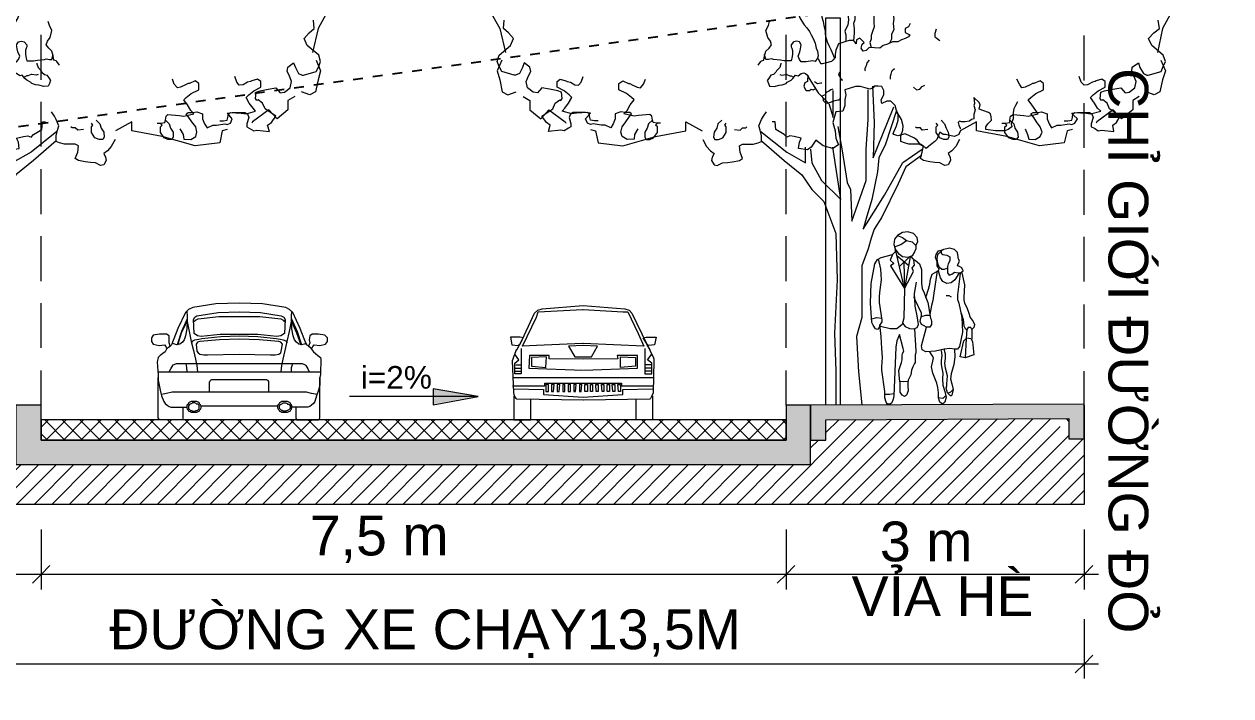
# Model space of a CAD drawing. Header units: millimetres. Extents: x 583747 to 596192, y 2304962 to 2309584.
# Drawn here: x 595591.57 to 595603.72, y 2307044.01 to 2307050.77 of the extents above; entities that cross this region are included whole.
import ezdxf
from ezdxf.xclip import XClip

# ---------------------------------------------------------------- set-up
doc = ezdxf.new("R2010")
doc.units = ezdxf.units.MM
doc.linetypes.add('DASHDOT', pattern=[1, 0.5, -0.25, 0, -0.25])
for name, color, linetype in [('A-PLOT LINE', 6, 'DASHDOT'), ('AFP-KERB-LINE', 2, 'Continuous'), ('PDF_Text', 7, 'Continuous')]:
    doc.layers.add(name, color=color, linetype=linetype)
doc.layers.add('CPG_LU_VILLAS', color=7, linetype='Continuous', lineweight=5, true_color=0xff9d61)
doc.layers.add('KT-DV', color=7, linetype='Continuous', lineweight=0)
doc.layers.add('xref.Luoi tang 1$0$KT-Kich thuoc', color=159, linetype='Continuous', lineweight=18)
doc.layers.add('PDF_Geometry', color=7, linetype='Continuous', true_color=0xeeefee)
doc.layers.add('PDF_Solid Fills', color=7, linetype='Continuous', true_color=0xffffff)
doc.styles.add('PDF Arial', font='arial.ttf')

# ---------------------------------------------------------------- blocks, each defined once
blk = doc.blocks.new('1111111111111')
at = {"layer": 'PDF_Geometry', "color": 7, "lineweight": 9}
for points in [[(587221.878, 2313302.338), (587221.897, 2313302.306), (587221.929, 2313302.287), (587221.929, 2313302.249), (587221.884, 2313302.224), (587221.897, 2313302.205), (587221.929, 2313302.186), (587221.967, 2313302.173), (587222.005, 2313302.154), (587222.056, 2313302.154), (587222.107, 2313302.129), (587222.151, 2313302.116), (587222.183, 2313302.09), (587222.291, 2313302.097), (587222.322, 2313302.065), (587222.354, 2313302.059), (587222.373, 2313302.09), (587222.361, 2313302.129), (587222.341, 2313302.148), (587222.386, 2313302.192), (587222.418, 2313302.173), (587222.424, 2313302.135), (587222.437, 2313302.154), (587222.456, 2313302.167), (587222.494, 2313302.167), (587222.538, 2313302.154), (587222.557, 2313302.148), (587222.602, 2313302.135), (587222.608, 2313302.116), (587222.627, 2313302.071), (587222.634, 2313302.027), (587222.634, 2313301.995), (587222.659, 2313301.97), (587222.672, 2313301.957), (587222.735, 2313301.938), (587222.761, 2313301.932), (587222.78, 2313301.932), (587222.799, 2313301.976), (587222.811, 2313301.989), (587222.837, 2313301.957), (587222.862, 2313301.963), (587222.926, 2313301.951), (587222.951, 2313301.951), (587222.976, 2313301.951), (587222.995, 2313301.976), (587223.008, 2313302.008), (587222.989, 2313302.052), (587222.983, 2313302.084), (587222.976, 2313302.122), (587222.995, 2313302.154), (587223.021, 2313302.16), (587223.053, 2313302.154), (587223.078, 2313302.122), (587223.078, 2313302.103), (587223.072, 2313302.09), (587223.065, 2313302.065), (587223.065, 2313302.059), (587223.065, 2313302.027), (587223.072, 2313301.989), (587223.078, 2313301.963), (587223.116, 2313301.963), (587223.148, 2313301.963), (587223.186, 2313301.97), (587223.256, 2313301.976), (587223.275, 2313301.983), (587223.307, 2313301.976), (587223.332, 2313301.976), (587223.345, 2313302.027)], [(587222.475, 2313303.163), (587222.462, 2313303.049), (587222.462, 2313302.992), (587222.468, 2313302.929), (587222.468, 2313302.871), (587222.494, 2313302.821), (587222.494, 2313302.77), (587222.494, 2313302.7), (587222.5, 2313302.63), (587222.507, 2313302.56), (587222.513, 2313302.49), (587222.507, 2313302.433), (587222.5, 2313302.376), (587222.507, 2313302.325), (587222.538, 2313302.262), (587222.526, 2313302.224), (587222.526, 2313302.186), (587222.526, 2313302.16)], [(587222.157, 2313303.011), (587222.183, 2313302.973), (587222.208, 2313302.935), (587222.234, 2313302.909), (587222.253, 2313302.878), (587222.278, 2313302.846), (587222.303, 2313302.821), (587222.348, 2313302.783), (587222.348, 2313302.757), (587222.354, 2313302.725), (587222.392, 2313302.681), (587222.424, 2313302.649), (587222.43, 2313302.611), (587222.437, 2313302.554), (587222.43, 2313302.484), (587222.437, 2313302.421), (587222.437, 2313302.376), (587222.449, 2313302.338), (587222.443, 2313302.287), (587222.443, 2313302.243), (587222.449, 2313302.16)], [(587223.408, 2313301.919), (587223.383, 2313301.957), (587223.376, 2313301.963), (587223.351, 2313301.97), (587223.345, 2313302.014), (587223.332, 2313302.059), (587223.3, 2313302.09), (587223.275, 2313302.122), (587223.287, 2313302.16), (587223.313, 2313302.198), (587223.332, 2313302.268), (587223.307, 2313302.319), (587223.294, 2313302.357)], [(587222.132, 2313302.871), (587222.164, 2313302.814), (587222.176, 2313302.783), (587222.183, 2313302.751), (587222.183, 2313302.713), (587222.195, 2313302.675), (587222.195, 2313302.636), (587222.195, 2313302.605), (587222.195, 2313302.567), (587222.195, 2313302.535), (587222.202, 2313302.497), (587222.221, 2313302.459), (587222.246, 2313302.433), (587222.246, 2313302.395), (587222.246, 2313302.344), (587222.24, 2313302.306), (587222.259, 2313302.256), (587222.272, 2313302.217), (587222.272, 2313302.179), (587222.284, 2313302.148), (587222.272, 2313302.097)], [(587220.722, 2313301.278), (587220.697, 2313301.221), (587220.684, 2313301.176), (587220.621, 2313301.17), (587220.57, 2313301.202), (587220.551, 2313301.246), (587220.57, 2313301.297), (587220.608, 2313301.348), (587220.634, 2313301.392), (587220.665, 2313301.43), (587220.64, 2313301.443), (587220.595, 2313301.443), (587220.557, 2313301.449), (587220.5, 2313301.43), (587220.5, 2313301.379), (587220.481, 2313301.329), (587220.456, 2313301.29), (587220.399, 2313301.316), (587220.361, 2313301.316), (587220.278, 2313301.329), (587220.253, 2313301.322), (587220.221, 2313301.335), (587220.195, 2313301.379), (587220.234, 2313301.417), (587220.253, 2313301.436), (587220.195, 2313301.443), (587220.075, 2313301.443), (587220.049, 2313301.43), (587220.037, 2313301.392), (587220.056, 2313301.329), (587220.056, 2313301.297), (587220.024, 2313301.284), (587219.986, 2313301.259), (587219.954, 2313301.265), (587219.827, 2313301.252), (587219.84, 2313301.316), (587219.802, 2313301.341), (587219.764, 2313301.405), (587219.872, 2313301.481), (587219.897, 2313301.538), (587219.941, 2313301.57), (587219.954, 2313301.563), (587219.967, 2313301.583), (587219.961, 2313301.646), (587219.922, 2313301.659), (587219.84, 2313301.678), (587219.757, 2313301.69), (587219.713, 2313301.64), (587219.675, 2313301.646), (587219.618, 2313301.69), (587219.605, 2313301.754), (587219.63, 2313301.817), (587219.649, 2313301.856), (587219.643, 2313301.9), (587219.58, 2313301.944), (587219.567, 2313301.894), (587219.529, 2313301.836), (587219.497, 2313301.817), (587219.484, 2313301.817), (587219.351, 2313301.856), (587219.332, 2313301.906), (587219.307, 2313301.957), (587219.332, 2313302.021), (587219.446, 2313302.116), (587219.478, 2313302.186), (587219.427, 2313302.243), (587219.37, 2313302.287), (587219.383, 2313302.37)], [(587222.011, 2313302.77), (587222.03, 2313302.713), (587222.03, 2313302.675), (587222.043, 2313302.63), (587222.056, 2313302.567), (587222.043, 2313302.503), (587222.049, 2313302.459), (587222.049, 2313302.421), (587222.043, 2313302.389), (587222.049, 2313302.338), (587222.043, 2313302.275), (587222.068, 2313302.23), (587222.068, 2313302.179), (587222.087, 2313302.141)], [(587222.824, 2313302.783), (587222.837, 2313302.719), (587222.83, 2313302.675), (587222.811, 2313302.63), (587222.799, 2313302.579), (587222.786, 2313302.522), (587222.773, 2313302.478), (587222.773, 2313302.446), (587222.767, 2313302.402), (587222.754, 2313302.357), (587222.748, 2313302.319), (587222.735, 2313302.268), (587222.735, 2313302.23), (587222.729, 2313302.198), (587222.716, 2313302.154), (587222.697, 2313302.116), (587222.678, 2313302.078), (587222.64, 2313301.989)], [(587224.621, 2313301.278), (587224.653, 2313301.221), (587224.659, 2313301.176), (587224.729, 2313301.17), (587224.78, 2313301.202), (587224.792, 2313301.246), (587224.78, 2313301.297), (587224.741, 2313301.348), (587224.71, 2313301.392), (587224.684, 2313301.43), (587224.703, 2313301.443), (587224.748, 2313301.443), (587224.792, 2313301.449), (587224.849, 2313301.43), (587224.849, 2313301.379), (587224.868, 2313301.329), (587224.894, 2313301.29), (587224.951, 2313301.316), (587224.989, 2313301.316), (587225.072, 2313301.329), (587225.097, 2313301.322), (587225.129, 2313301.335), (587225.148, 2313301.379), (587225.116, 2313301.417), (587225.097, 2313301.436), (587225.148, 2313301.443), (587225.275, 2313301.443), (587225.3, 2313301.43), (587225.313, 2313301.392), (587225.294, 2313301.329), (587225.294, 2313301.297), (587225.319, 2313301.284), (587225.364, 2313301.259), (587225.395, 2313301.265), (587225.522, 2313301.252), (587225.503, 2313301.316), (587225.541, 2313301.341), (587225.586, 2313301.405), (587225.478, 2313301.481), (587225.453, 2313301.538), (587225.408, 2313301.57), (587225.395, 2313301.563), (587225.383, 2313301.583), (587225.389, 2313301.646), (587225.427, 2313301.659), (587225.51, 2313301.678), (587225.586, 2313301.69), (587225.63, 2313301.64), (587225.675, 2313301.646), (587225.732, 2313301.69), (587225.745, 2313301.754), (587225.719, 2313301.817), (587225.7, 2313301.856), (587225.707, 2313301.9), (587225.764, 2313301.944), (587225.783, 2313301.894), (587225.814, 2313301.836), (587225.853, 2313301.817), (587225.865, 2313301.817), (587225.992, 2313301.856), (587226.018, 2313301.906), (587226.037, 2313301.957), (587226.018, 2313302.021), (587225.903, 2313302.116), (587225.872, 2313302.186), (587225.922, 2313302.243), (587225.973, 2313302.287), (587225.967, 2313302.37)], [(587223.078, 2313302.624), (587223.053, 2313302.567), (587223.04, 2313302.522), (587223.027, 2313302.478), (587223.002, 2313302.433), (587222.989, 2313302.395), (587222.97, 2313302.363), (587222.945, 2313302.325), (587222.919, 2313302.294), (587222.894, 2313302.256), (587222.875, 2313302.224), (587222.856, 2313302.186), (587222.837, 2313302.141), (587222.824, 2313302.09), (587222.811, 2313302.059), (587222.805, 2313302.014), (587222.811, 2313301.989)], [(587219.243, 2313302.459), (587219.338, 2313302.287), (587219.389, 2313302.046)], [(587226.107, 2313302.459), (587226.011, 2313302.287), (587225.954, 2313302.046)], [(587221.618, 2313302.281), (587221.63, 2313302.236), (587221.63, 2313302.205), (587221.611, 2313302.192), (587221.592, 2313302.173), (587221.58, 2313302.167)], [(587219.357, 2313301.97), (587219.307, 2313301.862), (587219.338, 2313301.773), (587219.364, 2313301.652), (587219.421, 2313301.621), (587219.503, 2313301.652)], [(587222.291, 2313301.97), (587222.316, 2313301.944), (587222.322, 2313301.913), (587222.329, 2313301.9), (587222.335, 2313301.881), (587222.335, 2313301.868), (587222.329, 2313301.862)], [(587225.992, 2313301.97), (587226.037, 2313301.862), (587226.011, 2313301.773), (587225.986, 2313301.652), (587225.929, 2313301.621), (587225.846, 2313301.652)], [(587222.037, 2313301.881), (587222.062, 2313301.862), (587222.068, 2313301.856), (587222.075, 2313301.83), (587222.081, 2313301.805), (587222.081, 2313301.779)], [(587222.589, 2313301.849), (587222.602, 2313301.817), (587222.583, 2313301.798), (587222.57, 2313301.773), (587222.557, 2313301.773)], [(587223.18, 2313301.938), (587223.18, 2313301.932), (587223.192, 2313301.894), (587223.224, 2313301.862), (587223.23, 2313301.849), (587223.256, 2313301.824), (587223.281, 2313301.817), (587223.3, 2313301.792), (587223.313, 2313301.773), (587223.319, 2313301.767), (587223.307, 2313301.735), (587223.294, 2313301.709), (587223.249, 2313301.703), (587223.199, 2313301.716), (587223.167, 2313301.722), (587223.129, 2313301.735), (587223.116, 2313301.748), (587223.078, 2313301.767), (587223.059, 2313301.786), (587223.034, 2313301.817), (587223.008, 2313301.811), (587222.976, 2313301.836), (587222.951, 2313301.843), (587222.932, 2313301.836), (587222.913, 2313301.817), (587222.907, 2313301.811), (587222.913, 2313301.786), (587222.913, 2313301.779), (587222.913, 2313301.754), (587222.938, 2313301.741), (587222.951, 2313301.709), (587222.932, 2313301.671), (587222.926, 2313301.665), (587222.919, 2313301.665), (587222.894, 2313301.665), (587222.875, 2313301.678), (587222.856, 2313301.671), (587222.843, 2313301.678), (587222.83, 2313301.684)], [(587220.329, 2313301.36), (587220.291, 2313301.36), (587220.253, 2313301.367), (587220.246, 2313301.392), (587220.24, 2313301.43), (587220.221, 2313301.443), (587220.107, 2313301.436), (587220.062, 2313301.43), (587219.961, 2313301.456), (587219.992, 2313301.487), (587220.024, 2313301.538), (587220.062, 2313301.595), (587220.037, 2313301.621), (587219.986, 2313301.659), (587219.916, 2313301.697), (587219.916, 2313301.754), (587219.948, 2313301.779), (587220.005, 2313301.76), (587220.018, 2313301.754), (587220.043, 2313301.748), (587220.094, 2313301.722), (587220.126, 2313301.716), (587220.157, 2313301.748), (587220.176, 2313301.805)], [(587220.875, 2313301.367), (587220.868, 2313301.405), (587220.843, 2313301.424), (587220.735, 2313301.411), (587220.691, 2313301.405), (587220.589, 2313301.43), (587220.614, 2313301.462), (587220.653, 2313301.519), (587220.691, 2313301.57), (587220.665, 2313301.595), (587220.614, 2313301.633), (587220.538, 2313301.671), (587220.538, 2313301.735), (587220.57, 2313301.76), (587220.634, 2313301.735), (587220.646, 2313301.735), (587220.672, 2313301.722), (587220.722, 2313301.697), (587220.754, 2313301.69), (587220.78, 2313301.729), (587220.805, 2313301.779)], [(587221.846, 2313301.697), (587221.814, 2313301.671), (587221.783, 2313301.678), (587221.757, 2313301.703), (587221.732, 2313301.716)], [(587222.913, 2313301.811), (587222.805, 2313301.64), (587222.697, 2313301.532), (587222.653, 2313301.392), (587222.653, 2313301.602), (587222.653, 2313301.665)], [(587222.843, 2313301.754), (587222.811, 2313301.735), (587222.78, 2313301.741), (587222.767, 2313301.741)], [(587222.976, 2313301.836), (587222.976, 2313301.836)], [(587223.192, 2313301.824), (587223.173, 2313301.817), (587223.129, 2313301.824), (587223.122, 2313301.824), (587223.091, 2313301.811), (587223.078, 2313301.811), (587223.053, 2313301.798)], [(587224.392, 2313301.335), (587224.43, 2313301.335), (587224.468, 2313301.341), (587224.475, 2313301.367), (587224.481, 2313301.405), (587224.5, 2313301.424), (587224.614, 2313301.411), (587224.659, 2313301.405), (587224.761, 2313301.43), (587224.729, 2313301.462), (587224.697, 2313301.519), (587224.659, 2313301.57), (587224.684, 2313301.595), (587224.735, 2313301.633), (587224.811, 2313301.671), (587224.811, 2313301.735), (587224.773, 2313301.76), (587224.716, 2313301.735), (587224.703, 2313301.735), (587224.678, 2313301.722), (587224.627, 2313301.697), (587224.595, 2313301.69), (587224.564, 2313301.729), (587224.545, 2313301.779)], [(587225.021, 2313301.36), (587225.059, 2313301.36), (587225.097, 2313301.367), (587225.103, 2313301.392), (587225.11, 2313301.43), (587225.129, 2313301.443), (587225.237, 2313301.436), (587225.287, 2313301.43), (587225.383, 2313301.456), (587225.357, 2313301.487), (587225.319, 2313301.538), (587225.287, 2313301.595), (587225.313, 2313301.621), (587225.364, 2313301.659), (587225.434, 2313301.697), (587225.434, 2313301.754), (587225.402, 2313301.779), (587225.345, 2313301.76), (587225.332, 2313301.754), (587225.3, 2313301.748), (587225.256, 2313301.722), (587225.218, 2313301.716), (587225.192, 2313301.748), (587225.173, 2313301.805)], [(587219.573, 2313301.602), (587219.637, 2313301.563), (587219.637, 2313301.468), (587219.751, 2313301.379), (587219.834, 2313301.468), (587219.999, 2313301.348), (587220.005, 2313301.335)], [(587220.799, 2313301.551), (587220.818, 2313301.513), (587220.837, 2313301.481), (587220.843, 2313301.443), (587220.843, 2313301.424), (587220.843, 2313301.379), (587220.862, 2313301.329), (587220.856, 2313301.297), (587220.894, 2313301.271), (587220.926, 2313301.259), (587220.97, 2313301.259), (587221.021, 2313301.259), (587221.116, 2313301.271), (587221.116, 2313301.297), (587221.097, 2313301.329), (587221.059, 2313301.367), (587221.065, 2313301.398), (587221.072, 2313301.43), (587221.091, 2313301.443), (587221.186, 2313301.475), (587221.173, 2313301.519), (587221.186, 2313301.544), (587221.237, 2313301.595), (587221.23, 2313301.532), (587221.237, 2313301.513), (587221.224, 2313301.468), (587221.237, 2313301.424), (587221.237, 2313301.379), (587221.262, 2313301.373), (587221.281, 2313301.354), (587221.326, 2313301.348), (587221.364, 2313301.348), (587221.383, 2313301.354), (587221.395, 2313301.341), (587221.389, 2313301.316), (587221.376, 2313301.284), (587221.376, 2313301.278)], [(587221.37, 2313301.265), (587221.383, 2313301.24), (587221.389, 2313301.221), (587221.434, 2313301.202), (587221.465, 2313301.208), (587221.522, 2313301.221), (587221.548, 2313301.221), (587221.561, 2313301.233), (587221.58, 2313301.246), (587221.592, 2313301.221), (587221.611, 2313301.17), (587221.63, 2313301.151), (587221.675, 2313301.119), (587221.719, 2313301.081), (587221.732, 2313301.094), (587221.776, 2313301.119), (587221.808, 2313301.163), (587221.834, 2313301.183), (587221.929, 2313301.227), (587222.005, 2313301.208), (587222.043, 2313301.221), (587222.049, 2313301.233), (587222.018, 2313301.309), (587221.999, 2313301.367), (587221.999, 2313301.43), (587222.018, 2313301.462), (587222.03, 2313301.513), (587222.075, 2313301.557), (587222.113, 2313301.557), (587222.164, 2313301.532), (587222.17, 2313301.57), (587222.145, 2313301.621), (587222.145, 2313301.665), (587222.164, 2313301.703), (587222.202, 2313301.709), (587222.24, 2313301.709), (587222.253, 2313301.69), (587222.284, 2313301.678), (587222.38, 2313301.703), (587222.43, 2313301.703), (587222.538, 2313301.671), (587222.526, 2313301.621), (587222.538, 2313301.57), (587222.538, 2313301.513), (587222.557, 2313301.456), (587222.627, 2313301.449), (587222.659, 2313301.341), (587222.634, 2313301.259), (587222.627, 2313301.183), (587222.602, 2313301.119), (587222.659, 2313301.081), (587222.754, 2313301.106), (587222.83, 2313301.163), (587222.875, 2313301.094), (587222.913, 2313301.068), (587223.002, 2313301.081), (587222.995, 2313301.144), (587222.976, 2313301.183), (587223.046, 2313301.202), (587223.091, 2313301.208), (587223.122, 2313301.195), (587223.148, 2313301.221), (587223.23, 2313301.271), (587223.237, 2313301.348), (587223.268, 2313301.348)], [(587222.259, 2313301.709), (587222.24, 2313301.341), (587222.253, 2313300.986), (587222.107, 2313301.341), (587222.043, 2313301.5)], [(587222.608, 2313301.303), (587222.564, 2313301.056), (587222.513, 2313300.738), (587222.481, 2313300.668), (587222.468, 2313300.351), (587222.322, 2313300.757), (587222.322, 2313301.075), (587222.303, 2313301.373), (587222.303, 2313301.671)], [(587222.659, 2313301.678), (587222.678, 2313301.671), (587222.691, 2313301.659), (587222.71, 2313301.652), (587222.722, 2313301.646), (587222.735, 2313301.621), (587222.767, 2313301.608), (587222.754, 2313301.583), (587222.754, 2313301.563), (587222.735, 2313301.544), (587222.716, 2313301.538), (587222.672, 2313301.551), (587222.659, 2313301.557), (587222.634, 2313301.563), (587222.608, 2313301.57), (587222.595, 2313301.57), (587222.589, 2313301.576), (587222.583, 2313301.583)], [(587225.776, 2313301.602), (587225.707, 2313301.563), (587225.707, 2313301.468), (587225.599, 2313301.379), (587225.516, 2313301.468), (587225.351, 2313301.348), (587225.345, 2313301.335)], [(587220.957, 2313301.335), (587220.919, 2313301.335), (587220.875, 2313301.341), (587220.875, 2313301.367), (587220.837, 2313301.329), (587220.824, 2313301.284), (587220.799, 2313301.246), (587220.792, 2313301.195), (587220.811, 2313301.17), (587220.843, 2313301.17), (587220.887, 2313301.189), (587220.926, 2313301.24), (587220.926, 2313301.297), (587220.907, 2313301.316), (587220.926, 2313301.335)], [(587221.383, 2313301.17), (587221.421, 2313301.1), (587221.459, 2313301.056), (587221.497, 2313301.03), (587221.478, 2313300.992), (587221.472, 2313300.96), (587221.497, 2313300.916), (587221.529, 2313300.909), (587221.58, 2313300.935), (587221.63, 2313300.941), (587221.681, 2313300.948), (587221.745, 2313300.96), (587221.776, 2313300.979), (587221.757, 2313301.043), (587221.745, 2313301.106), (587221.776, 2313301.125), (587221.84, 2313301.125), (587221.891, 2313301.125), (587221.935, 2313301.138), (587221.973, 2313301.151), (587221.973, 2313301.208), (587221.954, 2313301.265), (587221.948, 2313301.309), (587221.967, 2313301.373), (587221.986, 2313301.405), (587222.018, 2313301.449)], [(587221.567, 2313301.367), (587221.535, 2313301.329), (587221.516, 2313301.284), (587221.497, 2313301.246), (587221.491, 2313301.195), (587221.503, 2313301.17), (587221.541, 2313301.17), (587221.58, 2313301.189), (587221.618, 2313301.24), (587221.618, 2313301.297), (587221.599, 2313301.316), (587221.618, 2313301.335)], [(587222.018, 2313301.462), (587222.126, 2313301.125), (587222.195, 2313300.986), (587222.208, 2313300.846), (587222.265, 2313300.567), (587222.322, 2313300.376), (587222.354, 2313300.268), (587222.138, 2313300.611), (587221.954, 2313300.941), (587221.757, 2313301.075)], [(587223.967, 2313301.17), (587223.929, 2313301.1), (587223.891, 2313301.056), (587223.853, 2313301.03), (587223.872, 2313300.992), (587223.878, 2313300.96), (587223.853, 2313300.916), (587223.821, 2313300.909), (587223.77, 2313300.935), (587223.719, 2313300.941), (587223.668, 2313300.948), (587223.599, 2313300.96), (587223.567, 2313300.979), (587223.592, 2313301.043), (587223.599, 2313301.106), (587223.567, 2313301.125), (587223.51, 2313301.125), (587223.459, 2313301.125), (587223.408, 2313301.138), (587223.376, 2313301.151), (587223.376, 2313301.208), (587223.389, 2313301.265), (587223.402, 2313301.309), (587223.376, 2313301.373), (587223.357, 2313301.405), (587223.326, 2313301.449)], [(587223.776, 2313301.367), (587223.814, 2313301.329), (587223.827, 2313301.284), (587223.853, 2313301.246), (587223.859, 2313301.195), (587223.846, 2313301.17), (587223.808, 2313301.17), (587223.764, 2313301.189), (587223.732, 2313301.24), (587223.732, 2313301.297), (587223.745, 2313301.316), (587223.732, 2313301.335)], [(587224.475, 2313301.367), (587224.513, 2313301.329), (587224.526, 2313301.284), (587224.551, 2313301.246), (587224.551, 2313301.195), (587224.538, 2313301.17), (587224.5, 2313301.17), (587224.462, 2313301.189), (587224.424, 2313301.24), (587224.424, 2313301.297), (587224.443, 2313301.316), (587224.424, 2313301.335)], [(587220.246, 2313301.271), (587220.297, 2313301.259), (587220.329, 2313301.138), (587220.576, 2313301.106), (587220.907, 2313301.202), (587221.211, 2313301.259), (587221.211, 2313301.348), (587221.376, 2313301.259)], [(587221.7, 2313301.271), (587221.757, 2313301.265), (587221.776, 2313301.29), (587221.808, 2313301.29), (587221.814, 2313301.29), (587221.827, 2313301.297)], [(587223.383, 2313301.252), (587223.122, 2313301.043), (587222.932, 2313300.935), (587222.932, 2313301.094)], [(587223.649, 2313301.271), (587223.592, 2313301.265), (587223.567, 2313301.29), (587223.541, 2313301.29), (587223.535, 2313301.29), (587223.522, 2313301.297)], [(587225.097, 2313301.271), (587225.046, 2313301.259), (587225.021, 2313301.138), (587224.773, 2313301.106), (587224.443, 2313301.202), (587224.138, 2313301.259), (587224.138, 2313301.348), (587223.973, 2313301.259)], [(587223.376, 2313301.157), (587223.148, 2313300.96), (587222.97, 2313300.814), (587222.868, 2313300.668), (587222.748, 2313300.548), (587222.627, 2313300.224), (587222.614, 2313299.76), (587222.64, 2313299.221), (587222.627, 2313298.84), (587222.627, 2313298.497)], [(587221.764, 2313301.011), (587221.922, 2313300.897), (587221.999, 2313300.725), (587222.164, 2313300.389), (587222.24, 2313300.268), (587222.272, 2313300.179), (587222.303, 2313300.071), (587222.367, 2313299.9), (587222.367, 2313299.735), (587222.367, 2313299.379), (587222.418, 2313299.189), (587222.399, 2313298.833), (587222.367, 2313298.503)], [(587222.881, 2313301.075), (587222.868, 2313300.935), (587222.773, 2313300.757), (587222.576, 2313300.567), (587222.659, 2313301.094)]]:
    blk.add_lwpolyline(points, dxfattribs=at)
blk = doc.blocks.new('fffffff')
at = {"layer": 'PDF_Geometry', "color": 7, "lineweight": 9}
for points in [[(587232.03, 2313300.103), (587232.049, 2313300.141), (587232.043, 2313300.186), (587232.005, 2313300.224), (587231.948, 2313300.243), (587231.897, 2313300.236), (587231.846, 2313300.205), (587231.814, 2313300.167), (587231.808, 2313300.116), (587231.821, 2313300.071), (587231.821, 2313300.04), (587231.795, 2313300.014)], [(587231.814, 2313300.09), (587231.878, 2313300.116), (587231.935, 2313300.154), (587231.992, 2313300.141), (587232.03, 2313300.103), (587232.03, 2313300.071), (587232.018, 2313300.04), (587231.992, 2313300.002), (587231.948, 2313299.983), (587231.897, 2313299.989), (587231.865, 2313300.014), (587231.821, 2313300.071)], [(587231.846, 2313300.205), (587231.897, 2313300.186), (587231.935, 2313300.154)], [(587231.846, 2313300.205), (587231.846, 2313300.205)], [(587231.973, 2313299.989), (587231.916, 2313299.671), (587231.827, 2313300.052)], [(587232.132, 2313299.583), (587232.157, 2313299.665), (587232.17, 2313299.716), (587232.176, 2313299.767), (587232.195, 2313299.817), (587232.24, 2313299.843), (587232.253, 2313299.849), (587232.265, 2313299.862), (587232.259, 2313299.881), (587232.246, 2313299.9), (587232.246, 2313299.925), (587232.246, 2313299.938), (587232.24, 2313299.951), (587232.227, 2313299.983), (587232.234, 2313300.014), (587232.259, 2313300.052), (587232.31, 2313300.065), (587232.284, 2313300.052), (587232.284, 2313300.027), (587232.303, 2313300.014), (587232.341, 2313300.008), (587232.373, 2313299.989), (587232.373, 2313299.951), (587232.354, 2313299.919), (587232.348, 2313299.894), (587232.348, 2313299.875), (587232.316, 2313299.862), (587232.291, 2313299.862), (587232.265, 2313299.887), (587232.253, 2313299.925), (587232.246, 2313299.97), (587232.253, 2313300.014), (587232.284, 2313300.046)], [(587232.348, 2313299.875), (587232.348, 2313299.83), (587232.367, 2313299.805), (587232.392, 2313299.817), (587232.418, 2313299.836), (587232.456, 2313299.83), (587232.481, 2313299.83), (587232.507, 2313299.849), (587232.494, 2313299.881), (587232.468, 2313299.894), (587232.449, 2313299.9), (587232.456, 2313299.919), (587232.468, 2313299.944), (587232.462, 2313299.963), (587232.456, 2313299.976), (587232.456, 2313299.989), (587232.449, 2313300.033), (587232.418, 2313300.065), (587232.373, 2313300.078), (587232.31, 2313300.065)], [(587231.649, 2313299.97), (587231.675, 2313299.868), (587231.681, 2313299.76), (587231.668, 2313299.659), (587231.662, 2313299.595), (587231.662, 2313299.532), (587231.687, 2313299.354), (587231.687, 2313299.335), (587231.675, 2313299.316), (587231.668, 2313299.297), (587231.662, 2313299.278), (587231.643, 2313299.259), (587231.624, 2313299.265), (587231.599, 2313299.303), (587231.592, 2313299.316), (587231.586, 2313299.329), (587231.573, 2313299.525), (587231.58, 2313299.722), (587231.618, 2313299.919), (587231.643, 2313299.963), (587231.681, 2313299.983), (587231.795, 2313300.014), (587231.77, 2313299.957), (587231.808, 2313299.925), (587231.776, 2313299.9), (587231.916, 2313299.671), (587231.91, 2313299.373), (587231.891, 2313299.309), (587231.84, 2313299.265), (587231.77, 2313299.265), (587231.675, 2313299.29)], [(587231.961, 2313299.9), (587231.84, 2313300.002)], [(587231.961, 2313299.983), (587231.865, 2313299.894)], [(587231.91, 2313299.938), (587231.916, 2313299.671), (587232.005, 2313299.843), (587231.992, 2313299.881), (587232.018, 2313299.906), (587232.011, 2313299.957)], [(587231.98, 2313299.995), (587231.999, 2313299.97), (587232.024, 2313299.957), (587232.068, 2313299.919), (587232.087, 2313299.862), (587232.087, 2313299.722), (587232.094, 2313299.671), (587232.113, 2313299.627), (587232.132, 2313299.583), (587232.151, 2313299.532), (587232.176, 2313299.373), (587232.183, 2313299.36), (587232.189, 2313299.341), (587232.189, 2313299.309), (587232.17, 2313299.284), (587232.138, 2313299.284)], [(587232.475, 2313299.824), (587232.449, 2313299.608), (587232.449, 2313299.563), (587232.462, 2313299.525), (587232.494, 2313299.379), (587232.5, 2313299.233), (587232.468, 2313299.087), (587232.449, 2313299.062), (587232.424, 2313299.062), (587232.373, 2313299.068), (587232.316, 2313299.062), (587232.227, 2313299.043), (587232.132, 2313299.036), (587232.094, 2313299.056), (587232.087, 2313299.094), (587232.138, 2313299.284), (587232.113, 2313299.297), (587232.087, 2313299.309), (587232.075, 2313299.341), (587232.081, 2313299.373), (587232.087, 2313299.398), (587232.087, 2313299.424), (587232.024, 2313299.557), (587232.018, 2313299.576), (587232.011, 2313299.589)], [(587232.246, 2313299.849), (587232.208, 2313299.602), (587232.202, 2313299.551), (587232.189, 2313299.5), (587232.17, 2313299.411)], [(587232.462, 2313299.824), (587232.424, 2313299.76), (587232.386, 2313299.729), (587232.341, 2313299.722), (587232.303, 2313299.741), (587232.278, 2313299.779), (587232.259, 2313299.849)], [(587232.494, 2313299.83), (587232.519, 2313299.709), (587232.513, 2313299.583), (587232.513, 2313299.557), (587232.519, 2313299.525), (587232.545, 2313299.481), (587232.564, 2313299.424), (587232.576, 2313299.379), (587232.608, 2313299.341), (587232.621, 2313299.309), (587232.614, 2313299.278), (587232.595, 2313299.259), (587232.595, 2313299.163)], [(587231.897, 2313299.322), (587231.922, 2313299.29), (587231.967, 2313299.271), (587232.011, 2313299.265), (587232.043, 2313299.278), (587232.056, 2313299.309), (587232.043, 2313299.398), (587232.024, 2313299.494), (587232.024, 2313299.5), (587232.018, 2313299.621), (587232.037, 2313299.735)], [(587232.335, 2313299.602), (587232.361, 2313299.602), (587232.386, 2313299.589)], [(587232.024, 2313299.5), (587232.024, 2313299.5)], [(587232.487, 2313299.424), (587232.507, 2313299.36), (587232.513, 2313299.297), (587232.526, 2313299.271), (587232.545, 2313299.252)], [(587231.586, 2313299.367), (587231.637, 2313299.379), (587231.687, 2313299.373)], [(587232.018, 2313299.265), (587232.03, 2313299.043), (587232.03, 2313299.024), (587232.024, 2313299.005), (587232.024, 2313298.979), (587232.024, 2313298.954), (587232.024, 2313298.929), (587232.018, 2313298.916), (587231.999, 2313298.884), (587231.986, 2313298.852), (587231.98, 2313298.802), (587231.954, 2313298.751), (587231.948, 2313298.725), (587231.948, 2313298.694), (587231.954, 2313298.643), (587231.935, 2313298.598), (587231.916, 2313298.586), (587231.891, 2313298.598), (587231.872, 2313298.63), (587231.872, 2313298.668), (587231.872, 2313298.719), (587231.865, 2313298.763), (587231.859, 2313298.846), (587231.884, 2313298.929), (587231.891, 2313298.954), (587231.891, 2313298.973), (587231.891, 2313298.998), (587231.897, 2313299.017), (587231.91, 2313299.043), (587231.903, 2313299.068), (587231.865, 2313299.208), (587231.84, 2313299.144), (587231.827, 2313299.081), (587231.808, 2313298.592), (587231.802, 2313298.56), (587231.789, 2313298.522), (587231.77, 2313298.509), (587231.745, 2313298.509), (587231.732, 2313298.529), (587231.719, 2313298.573), (587231.719, 2313298.611), (587231.719, 2313298.624), (587231.719, 2313298.636), (587231.687, 2313298.852), (587231.687, 2313298.865), (587231.687, 2313298.884), (587231.694, 2313298.979), (587231.687, 2313299.068), (587231.681, 2313299.189), (587231.668, 2313299.309)], [(587232.087, 2313299.392), (587232.132, 2313299.405), (587232.17, 2313299.405)], [(587232.595, 2313299.259), (587232.583, 2313299.278), (587232.557, 2313299.278), (587232.545, 2313299.259), (587232.538, 2313299.17), (587232.526, 2313298.973), (587232.475, 2313298.986), (587232.513, 2313299.144), (587232.545, 2313299.176), (587232.583, 2313299.17), (587232.602, 2313299.138), (587232.614, 2313299.005), (587232.526, 2313298.973)], [(587232.284, 2313299.049), (587232.291, 2313298.998), (587232.284, 2313298.948), (587232.284, 2313298.909), (587232.291, 2313298.871), (587232.303, 2313298.821), (587232.297, 2313298.763), (587232.303, 2313298.7), (587232.322, 2313298.636), (587232.335, 2313298.579), (587232.322, 2313298.529), (587232.297, 2313298.509), (587232.272, 2313298.529), (587232.259, 2313298.573), (587232.259, 2313298.624), (587232.253, 2313298.675), (587232.24, 2313298.719), (587232.202, 2313298.821), (587232.189, 2313298.884), (587232.202, 2313298.941), (587232.208, 2313298.973), (587232.195, 2313298.998), (587232.17, 2313299.036)], [(587232.418, 2313299.062), (587232.424, 2313298.986), (587232.411, 2313298.909), (587232.386, 2313298.814), (587232.38, 2313298.763), (587232.392, 2313298.713), (587232.405, 2313298.656), (587232.392, 2313298.598), (587232.386, 2313298.592), (587232.38, 2313298.592), (587232.348, 2313298.624), (587232.335, 2313298.668), (587232.341, 2313298.694), (587232.341, 2313298.713), (587232.348, 2313298.795), (587232.329, 2313298.871), (587232.322, 2313298.922), (587232.329, 2313298.967), (587232.329, 2313299.011), (587232.316, 2313299.062)], [(587231.948, 2313298.738), (587231.91, 2313298.732), (587231.865, 2313298.738)], [(587231.808, 2313298.611), (587231.764, 2313298.605), (587231.719, 2313298.605)], [(587232.335, 2313298.598), (587232.303, 2313298.567), (587232.259, 2313298.573)], [(587232.405, 2313298.656), (587232.38, 2313298.63), (587232.348, 2313298.617)]]:
    blk.add_lwpolyline(points, dxfattribs=at)
blk = doc.blocks.new('DEN')
at = {"layer": 'PDF_Geometry', "color": 7, "lineweight": 18}
blk.add_lwpolyline([(595601.716, 2307046.935), (595601.716, 2307050.833), (595601.862, 2307050.833), (595601.862, 2307046.935)], dxfattribs=at)
blk = doc.blocks.new('road')
at = {"layer": 'AFP-KERB-LINE'}
blk.add_arc((3552031, 1005055), 15000, 118.0322, 211.7787, dxfattribs=at)
blk = doc.blocks.new('PLOT')
at = {"layer": 'A-PLOT LINE', "color": 251}
blk.add_line((3542670, 1009700), (3692874, 1089673), dxfattribs=at)
blk = doc.blocks.new('DV')
ref = blk.add_blockref('PLOT', (-3147123, 179596, 0), dxfattribs=dict(rotation=340.0000000045929))
XClip(ref).set_block_clipping_path([(3437700.5976729654, 868981.9081885163), (3912891.8375199828, 1041937.3750337446), (3715693.8178756535, 1583734.481302836), (3240502.5780286361, 1410779.0144576086)])
at = {"layer": 'AFP-KERB-LINE'}
ref = blk.add_blockref('road', (-3147123, 179596, 0), dxfattribs=dict(at, rotation=340.0000000045929))
XClip(ref).set_block_clipping_path([(3424978.7776903473, 904726.3076186823), (3853099.8617473282, 1060549.6388383387), (3670662.8681027722, 1561791.1594749615), (3242541.7840457913, 1405967.828255306)])

msp = doc.modelspace()

# ---------------------------------------------------------------- hatches: boundary and pattern name
at = {"layer": 'CPG_LU_VILLAS'}
h = msp.add_hatch(dxfattribs=at)
h.set_pattern_fill('ANSI31', color=8)
h.set_pattern_definition([(45, (8368.51657, -6251.5622), (-0.088388347648, 0.088388347648), [])])
h.paths.add_polyline_path([(595588.893, 2307046.789), (595588.893, 2307046.585), (595588.741, 2307046.585), (595588.741, 2307045.938), (595602.241, 2307045.938), (595602.241, 2307046.598), (595602.088, 2307046.598), (595602.088, 2307046.636), (595601.924, 2307046.8), (595599.641, 2307046.789), (595599.641, 2307046.585), (595599.488, 2307046.585), (595599.488, 2307046.338), (595591.487, 2307046.338), (595591.487, 2307046.414), (595591.112, 2307046.789)])
h = msp.add_hatch(dxfattribs=at)
h.set_pattern_fill('ANSI37', color=8)
h.set_pattern_definition([(45, (8368.51657, -6251.5622), (-0.088388347648, 0.088388347648), []), (135, (8368.51657, -6251.5622), (-0.088388347648, -0.088388347648), [])])
h.paths.add_polyline_path([(595591.741, 2307046.789), (595591.741, 2307046.585), (595599.241, 2307046.585), (595599.241, 2307046.789)])
at = {"layer": 'PDF_Solid Fills', "transparency": 33554559}
for points in [[(595596.108, 2307047.036), (595595.727, 2307047.1), (595595.689, 2307047.1), (595595.689, 2307046.947), (595595.727, 2307046.954), (595595.758, 2307046.96), (595595.796, 2307046.966), (595595.828, 2307046.973), (595595.866, 2307046.979), (595595.898, 2307046.985), (595595.936, 2307046.992), (595595.968, 2307046.998), (595596.006, 2307047.004), (595596.038, 2307047.011), (595596.076, 2307047.017), (595596.139, 2307047.03)], [(595599.241, 2307046.935), (595599.241, 2307046.585), (595591.741, 2307046.585), (595591.741, 2307046.935), (595591.487, 2307046.935), (595591.487, 2307046.338), (595599.488, 2307046.338), (595599.488, 2307046.935)], [(595602.088, 2307046.598), (595602.241, 2307046.598), (595602.241, 2307046.947), (595599.868, 2307046.937), (595599.488, 2307046.935), (595599.488, 2307046.582), (595599.641, 2307046.585), (595599.641, 2307046.789), (595599.868, 2307046.79), (595602.088, 2307046.801)]]:
    msp.add_hatch(color=7, dxfattribs=at).paths.add_polyline_path(points)

# ---------------------------------------------------------------- linework, layer by layer
at = {"layer": 'PDF_Geometry', "color": 7, "lineweight": 9}
for points in [[(595591.741, 2307050.211), (595591.741, 2307050.662)], [(595599.241, 2307050.211), (595599.241, 2307050.662)], [(595602.241, 2307050.204), (595602.241, 2307050.655)], [(595591.741, 2307049.538), (595591.741, 2307049.989)], [(595599.241, 2307049.538), (595599.241, 2307049.989)], [(595602.241, 2307049.525), (595602.241, 2307049.976)], [(595591.741, 2307048.858), (595591.741, 2307049.309)], [(595599.241, 2307048.858), (595599.241, 2307049.309)], [(595602.241, 2307048.852), (595602.241, 2307049.303)], [(595591.741, 2307048.185), (595591.741, 2307048.636)], [(595599.241, 2307048.185), (595599.241, 2307048.636)], [(595602.241, 2307048.179), (595602.241, 2307048.63)], [(595591.741, 2307047.512), (595591.741, 2307047.963)], [(595594.431, 2307047.531), (595594.425, 2307047.538), (595594.412, 2307047.544), (595594.349, 2307047.709), (595594.273, 2307047.868), (595594.241, 2307047.9), (595594.203, 2307047.919), (595593.968, 2307047.957), (595593.733, 2307047.963), (595593.498, 2307047.957), (595593.269, 2307047.919), (595593.225, 2307047.9), (595593.193, 2307047.868), (595593.117, 2307047.709), (595593.054, 2307047.544), (595593.047, 2307047.538), (595593.041, 2307047.531)], [(595593.206, 2307047.881), (595593.212, 2307047.83), (595593.212, 2307047.779), (595593.206, 2307047.703), (595593.193, 2307047.633), (595593.181, 2307047.595), (595593.162, 2307047.57), (595593.136, 2307047.55), (595593.104, 2307047.544), (595593.085, 2307047.55), (595593.06, 2307047.557)], [(595594.26, 2307047.804), (595594.317, 2307047.677), (595594.362, 2307047.544), (595594.336, 2307047.55), (595594.311, 2307047.57), (595594.292, 2307047.595), (595594.279, 2307047.633), (595594.266, 2307047.703), (595594.26, 2307047.779), (595594.26, 2307047.83), (595594.266, 2307047.881)], [(595597.203, 2307046.985), (595596.53, 2307046.998), (595596.524, 2307047.004), (595596.505, 2307047.03), (595596.499, 2307047.062), (595596.486, 2307047.385), (595596.492, 2307047.404), (595596.499, 2307047.423), (595596.524, 2307047.487), (595596.524, 2307047.493), (595596.53, 2307047.493), (595596.556, 2307047.544), (595596.594, 2307047.614), (595596.562, 2307047.62), (595596.467, 2307047.62), (595596.48, 2307047.544), (595596.543, 2307047.538), (595596.55, 2307047.544), (595596.556, 2307047.544), (595596.562, 2307047.55), (595596.708, 2307047.862), (595596.74, 2307047.893), (595596.784, 2307047.906), (595597.197, 2307047.938), (595597.616, 2307047.906), (595597.661, 2307047.893), (595597.686, 2307047.862), (595597.838, 2307047.55), (595597.838, 2307047.544), (595597.87, 2307047.493), (595597.87, 2307047.487), (595597.902, 2307047.423), (595597.908, 2307047.404), (595597.908, 2307047.385), (595597.902, 2307047.062), (595597.889, 2307047.03), (595597.876, 2307047.004), (595597.87, 2307046.998), (595597.197, 2307046.985)], [(595599.241, 2307047.512), (595599.241, 2307047.963)], [(595602.241, 2307047.506), (595602.241, 2307047.95)], [(595593.212, 2307047.804), (595593.155, 2307047.677), (595593.111, 2307047.544)], [(595593.117, 2307047.544), (595593.155, 2307047.665), (595593.212, 2307047.779), (595593.231, 2307047.677), (595593.25, 2307047.576), (595593.276, 2307047.487), (595593.295, 2307047.398), (595593.308, 2307047.335), (595593.314, 2307047.271)], [(595593.276, 2307047.773), (595593.295, 2307047.792), (595593.32, 2307047.804), (595593.53, 2307047.83), (595593.733, 2307047.83), (595593.942, 2307047.83), (595594.152, 2307047.804), (595594.177, 2307047.792), (595594.19, 2307047.773)], [(595594.158, 2307047.271), (595594.165, 2307047.335), (595594.177, 2307047.398), (595594.196, 2307047.487), (595594.216, 2307047.576), (595594.241, 2307047.677), (595594.26, 2307047.779), (595594.311, 2307047.665), (595594.355, 2307047.544)], [(595593.257, 2307047.563), (595593.269, 2307047.582), (595593.289, 2307047.595), (595593.327, 2307047.601), (595593.358, 2307047.608), (595593.549, 2307047.627), (595593.733, 2307047.633), (595593.923, 2307047.627), (595594.108, 2307047.608), (595594.146, 2307047.601), (595594.177, 2307047.595), (595594.203, 2307047.582), (595594.216, 2307047.563)], [(595593.003, 2307047.5), (595592.99, 2307047.474), (595592.965, 2307047.455), (595592.939, 2307047.436), (595592.92, 2307047.417), (595592.914, 2307047.398), (595592.908, 2307047.373), (595592.914, 2307047.277), (595592.92, 2307047.246), (595592.92, 2307047.214)], [(595594.463, 2307047.5), (595594.482, 2307047.474), (595594.501, 2307047.455), (595594.527, 2307047.436), (595594.552, 2307047.417), (595594.558, 2307047.398), (595594.558, 2307047.373), (595594.552, 2307047.277), (595594.552, 2307047.246), (595594.546, 2307047.214), (595594.546, 2307047.201), (595594.546, 2307047.189), (595594.546, 2307047.138), (595594.533, 2307047.087), (595594.514, 2307047.03), (595594.495, 2307046.973), (595594.482, 2307046.954), (595594.463, 2307046.935), (595594.444, 2307046.922), (595594.425, 2307046.916), (595594.304, 2307046.916), (595594.266, 2307046.916), (595594.266, 2307046.928), (595594.26, 2307046.941), (595594.254, 2307046.947), (595594.247, 2307046.96), (595594.235, 2307046.966), (595594.222, 2307046.973), (595594.209, 2307046.973), (595594.19, 2307046.973), (595594.177, 2307046.973), (595594.165, 2307046.973), (595594.152, 2307046.966), (595594.139, 2307046.96), (595594.133, 2307046.947), (595594.127, 2307046.941), (595594.12, 2307046.935), (595594.12, 2307046.928), (595594.12, 2307046.922), (595594.12, 2307046.916), (595594.12, 2307046.909), (595594.127, 2307046.896), (595594.133, 2307046.89), (595594.139, 2307046.877), (595594.152, 2307046.871), (595594.165, 2307046.865), (595594.177, 2307046.865), (595594.19, 2307046.865), (595594.209, 2307046.865), (595594.222, 2307046.865), (595594.235, 2307046.871), (595594.247, 2307046.877), (595594.254, 2307046.89), (595594.26, 2307046.896), (595594.266, 2307046.909), (595594.266, 2307046.916)], [(595594.412, 2307047.557), (595594.387, 2307047.55), (595594.362, 2307047.544)], [(595596.575, 2307047.506), (595596.575, 2307047.252), (595596.511, 2307047.252), (595596.511, 2307047.36), (595596.55, 2307047.392), (595596.511, 2307047.449)], [(595597.819, 2307047.506), (595597.819, 2307047.252), (595597.889, 2307047.252), (595597.889, 2307047.36), (595597.845, 2307047.392), (595597.889, 2307047.449)], [(595597.203, 2307047.29), (595597.743, 2307047.309), (595597.743, 2307047.436), (595597.54, 2307047.436), (595597.546, 2307047.404), (595597.197, 2307047.398), (595596.854, 2307047.404), (595596.854, 2307047.436), (595596.657, 2307047.436), (595596.651, 2307047.309), (595597.197, 2307047.29)], [(595591.741, 2307046.935), (595591.741, 2307047.284)], [(595592.92, 2307047.271), (595593.733, 2307047.271), (595594.552, 2307047.271)], [(595593.028, 2307047.271), (595593.047, 2307047.303), (595593.066, 2307047.335), (595593.066, 2307047.341), (595593.079, 2307047.347), (595593.104, 2307047.354), (595593.136, 2307047.354), (595593.733, 2307047.354), (595594.336, 2307047.354), (595594.368, 2307047.354), (595594.393, 2307047.347), (595594.4, 2307047.341), (595594.406, 2307047.335), (595594.425, 2307047.303), (595594.438, 2307047.271)], [(595593.212, 2307047.271), (595593.206, 2307047.316), (595593.2, 2307047.354)], [(595594.26, 2307047.271), (595594.26, 2307047.316), (595594.273, 2307047.354)], [(595596.511, 2307047.309), (595596.575, 2307047.309)], [(595596.511, 2307047.277), (595596.575, 2307047.277)], [(595596.518, 2307047.341), (595596.575, 2307047.341)], [(595597.883, 2307047.341), (595597.819, 2307047.341)], [(595597.889, 2307047.309), (595597.819, 2307047.309)], [(595597.889, 2307047.277), (595597.819, 2307047.277)], [(595599.241, 2307046.935), (595599.241, 2307047.284)], [(595602.241, 2307046.928), (595602.241, 2307047.277)], [(595593.435, 2307047.068), (595593.435, 2307047.163), (595593.435, 2307047.17), (595593.441, 2307047.176), (595593.447, 2307047.189), (595593.46, 2307047.195), (595593.733, 2307047.195), (595594.006, 2307047.195), (595594.019, 2307047.189), (595594.031, 2307047.176), (595594.031, 2307047.17), (595594.031, 2307047.163), (595594.031, 2307047.068)], [(595594.304, 2307046.916), (595594.304, 2307046.808), (595594.311, 2307046.789), (595594.317, 2307046.789), (595594.533, 2307046.789), (595594.539, 2307046.795), (595594.546, 2307046.808), (595594.546, 2307047.214)], [(595596.486, 2307047.131), (595596.81, 2307047.131), (595596.81, 2307047.157), (595597.197, 2307047.157), (595597.584, 2307047.157), (595597.584, 2307047.131), (595597.908, 2307047.131)], [(595596.499, 2307047.214), (595597.197, 2307047.214), (595597.902, 2307047.214)], [(595594.52, 2307047.043), (595594.463, 2307047.055), (595594.412, 2307047.068), (595593.733, 2307047.068), (595593.06, 2307047.068), (595593.003, 2307047.055), (595592.952, 2307047.043)], [(595596.139, 2307047.023), (595595.689, 2307047.1), (595595.689, 2307046.941), (595596.139, 2307047.023), (595594.844, 2307047.023)], [(595596.499, 2307047.1), (595596.797, 2307047.093), (595596.797, 2307047.043), (595597.197, 2307047.017), (595597.597, 2307047.043), (595597.597, 2307047.093), (595597.896, 2307047.1)], [(595596.499, 2307047.03), (595596.499, 2307046.789), (595596.67, 2307046.789), (595596.67, 2307046.998)], [(595597.896, 2307047.03), (595597.896, 2307046.789), (595597.73, 2307046.789), (595597.73, 2307046.998)], [(595593.168, 2307046.916), (595593.206, 2307046.916)], [(595593.352, 2307046.928), (595593.733, 2307046.928), (595594.12, 2307046.928)], [(595591.741, 2307045.684), (595591.741, 2307045.233), (595591.741, 2307045.081)], [(595599.241, 2307045.684), (595599.241, 2307045.233), (595599.241, 2307045.081)], [(595602.241, 2307045.684), (595602.241, 2307045.233), (595602.241, 2307045.081)], [(595602.387, 2307045.233), (595599.241, 2307045.233), (595591.741, 2307045.233), (595588.588, 2307045.233)], [(595602.241, 2307044.782), (595602.241, 2307044.331), (595602.241, 2307044.185)], [(595602.387, 2307044.331), (595588.588, 2307044.331)]]:
    msp.add_lwpolyline(points, dxfattribs=at)
for points in [[(595593.923, 2307047.646), (595593.733, 2307047.646), (595593.542, 2307047.646), (595593.352, 2307047.627), (595593.314, 2307047.633), (595593.282, 2307047.658), (595593.276, 2307047.798), (595593.289, 2307047.823), (595593.308, 2307047.836), (595593.523, 2307047.868), (595593.733, 2307047.874), (595593.949, 2307047.868), (595594.158, 2307047.836), (595594.184, 2307047.823), (595594.196, 2307047.798), (595594.19, 2307047.658), (595594.152, 2307047.633), (595594.114, 2307047.627)], [(595597.197, 2307047.9), (595597.597, 2307047.874), (595597.648, 2307047.874), (595597.75, 2307047.658), (595597.807, 2307047.531), (595597.197, 2307047.557), (595597.191, 2307047.557), (595596.727, 2307047.538), (595596.588, 2307047.531), (595596.727, 2307047.823), (595596.746, 2307047.874), (595597.191, 2307047.9)], [(595593.022, 2307047.519), (595593.041, 2307047.531), (595593.028, 2307047.563), (595593.028, 2307047.595), (595593.028, 2307047.633), (595593.003, 2307047.652), (595592.933, 2307047.652), (595592.869, 2307047.639), (595592.85, 2307047.614), (595592.85, 2307047.576), (595592.869, 2307047.55), (595592.927, 2307047.538), (595592.984, 2307047.544), (595592.996, 2307047.525), (595593.003, 2307047.5)], [(595594.431, 2307047.531), (595594.45, 2307047.519), (595594.463, 2307047.5), (595594.476, 2307047.525), (595594.489, 2307047.544), (595594.546, 2307047.538), (595594.603, 2307047.55), (595594.622, 2307047.576), (595594.622, 2307047.614), (595594.596, 2307047.639), (595594.533, 2307047.652), (595594.469, 2307047.652), (595594.444, 2307047.633), (595594.438, 2307047.595), (595594.444, 2307047.563)], [(595597.915, 2307047.544), (595597.857, 2307047.538), (595597.845, 2307047.544), (595597.8, 2307047.614), (595597.832, 2307047.62), (595597.934, 2307047.62)], [(595594.152, 2307047.462), (595594.158, 2307047.481), (595594.171, 2307047.55), (595594.152, 2307047.57), (595594.133, 2307047.576), (595593.936, 2307047.595), (595593.733, 2307047.601), (595593.536, 2307047.595), (595593.339, 2307047.576), (595593.314, 2307047.57), (595593.301, 2307047.55), (595593.308, 2307047.481), (595593.32, 2307047.462), (595593.339, 2307047.449), (595593.377, 2307047.443), (595593.416, 2307047.443), (595593.733, 2307047.449), (595594.05, 2307047.443), (595594.095, 2307047.443), (595594.133, 2307047.449)], [(595597.197, 2307047.538), (595597.051, 2307047.531), (595597.115, 2307047.423), (595597.197, 2307047.423), (595597.28, 2307047.423), (595597.343, 2307047.531)], [(595596.829, 2307047.423), (595596.676, 2307047.417), (595596.676, 2307047.328), (595596.823, 2307047.316)], [(595597.572, 2307047.423), (595597.724, 2307047.417), (595597.724, 2307047.328), (595597.572, 2307047.316)], [(595593.168, 2307046.916), (595593.168, 2307046.808), (595593.162, 2307046.789), (595593.149, 2307046.789), (595592.933, 2307046.789), (595592.927, 2307046.795), (595592.92, 2307046.808), (595592.92, 2307047.214), (595592.92, 2307047.201), (595592.92, 2307047.189), (595592.927, 2307047.138), (595592.939, 2307047.087), (595592.952, 2307047.03), (595592.977, 2307046.973), (595592.99, 2307046.954), (595593.009, 2307046.935), (595593.028, 2307046.922), (595593.047, 2307046.916)], [(595596.848, 2307047.144), (595596.823, 2307047.144), (595596.823, 2307047.074), (595596.848, 2307047.074)], [(595596.905, 2307047.144), (595596.88, 2307047.144), (595596.88, 2307047.074), (595596.899, 2307047.074)], [(595596.962, 2307047.144), (595596.937, 2307047.144), (595596.937, 2307047.074), (595596.956, 2307047.074)], [(595597.013, 2307047.144), (595596.994, 2307047.144), (595596.994, 2307047.074), (595597.013, 2307047.074)], [(595597.07, 2307047.144), (595597.045, 2307047.144), (595597.045, 2307047.074), (595597.07, 2307047.074)], [(595597.127, 2307047.144), (595597.102, 2307047.144), (595597.102, 2307047.074), (595597.121, 2307047.074)], [(595597.184, 2307047.144), (595597.159, 2307047.144), (595597.159, 2307047.074), (595597.178, 2307047.074)], [(595597.216, 2307047.144), (595597.242, 2307047.144), (595597.242, 2307047.074), (595597.216, 2307047.074)], [(595597.273, 2307047.144), (595597.292, 2307047.144), (595597.292, 2307047.074), (595597.273, 2307047.074)], [(595597.324, 2307047.144), (595597.35, 2307047.144), (595597.35, 2307047.074), (595597.33, 2307047.074)], [(595597.381, 2307047.144), (595597.407, 2307047.144), (595597.407, 2307047.074), (595597.388, 2307047.074)], [(595597.438, 2307047.144), (595597.464, 2307047.144), (595597.464, 2307047.074), (595597.438, 2307047.074)], [(595597.489, 2307047.144), (595597.515, 2307047.144), (595597.515, 2307047.074), (595597.496, 2307047.074)], [(595597.546, 2307047.144), (595597.572, 2307047.144), (595597.572, 2307047.074), (595597.553, 2307047.074)], [(595599.488, 2307046.338), (595599.488, 2307046.585), (595599.641, 2307046.585), (595599.641, 2307046.789), (595602.088, 2307046.801), (595602.088, 2307046.598), (595602.241, 2307046.598), (595602.241, 2307045.938), (595588.741, 2307045.938), (595588.741, 2307046.585), (595588.893, 2307046.585), (595588.893, 2307046.789), (595591.341, 2307046.789), (595591.341, 2307046.585), (595591.487, 2307046.585), (595591.487, 2307046.935), (595588.741, 2307046.935), (595588.741, 2307046.585), (595588.893, 2307046.585), (595588.893, 2307046.789), (595591.341, 2307046.789), (595591.341, 2307046.585), (595591.487, 2307046.585), (595591.487, 2307046.338)], [(595591.487, 2307046.935), (595591.487, 2307046.338), (595599.488, 2307046.338), (595599.488, 2307046.935), (595599.241, 2307046.935), (595599.241, 2307046.585), (595591.741, 2307046.585), (595591.741, 2307046.935)], [(595593.352, 2307046.928), (595593.346, 2307046.935), (595593.346, 2307046.941), (595593.339, 2307046.947), (595593.333, 2307046.96), (595593.32, 2307046.966), (595593.308, 2307046.973), (595593.295, 2307046.973), (595593.276, 2307046.973), (595593.263, 2307046.973), (595593.25, 2307046.973), (595593.238, 2307046.966), (595593.225, 2307046.96), (595593.219, 2307046.947), (595593.212, 2307046.941), (595593.206, 2307046.928), (595593.206, 2307046.916), (595593.206, 2307046.909), (595593.212, 2307046.896), (595593.219, 2307046.89), (595593.225, 2307046.877), (595593.238, 2307046.871), (595593.25, 2307046.865), (595593.263, 2307046.865), (595593.276, 2307046.865), (595593.295, 2307046.865), (595593.308, 2307046.865), (595593.32, 2307046.871), (595593.333, 2307046.877), (595593.339, 2307046.89), (595593.346, 2307046.896), (595593.352, 2307046.909), (595593.352, 2307046.916), (595593.352, 2307046.922)], [(595593.225, 2307046.916), (595593.225, 2307046.909), (595593.225, 2307046.903), (595593.231, 2307046.896), (595593.238, 2307046.89), (595593.244, 2307046.884), (595593.257, 2307046.884), (595593.263, 2307046.877), (595593.276, 2307046.877), (595593.289, 2307046.877), (595593.301, 2307046.884), (595593.308, 2307046.884), (595593.32, 2307046.89), (595593.327, 2307046.896), (595593.333, 2307046.903), (595593.333, 2307046.909), (595593.333, 2307046.916), (595593.333, 2307046.928), (595593.327, 2307046.941), (595593.32, 2307046.947), (595593.308, 2307046.947), (595593.301, 2307046.954), (595593.289, 2307046.96), (595593.276, 2307046.96), (595593.263, 2307046.96), (595593.257, 2307046.954), (595593.244, 2307046.947), (595593.238, 2307046.947), (595593.231, 2307046.941), (595593.225, 2307046.928)], [(595594.247, 2307046.916), (595594.247, 2307046.909), (595594.247, 2307046.903), (595594.241, 2307046.896), (595594.235, 2307046.89), (595594.222, 2307046.884), (595594.216, 2307046.884), (595594.203, 2307046.877), (595594.19, 2307046.877), (595594.177, 2307046.877), (595594.171, 2307046.884), (595594.158, 2307046.884), (595594.152, 2307046.89), (595594.146, 2307046.896), (595594.139, 2307046.903), (595594.139, 2307046.909), (595594.139, 2307046.916), (595594.139, 2307046.928), (595594.146, 2307046.941), (595594.152, 2307046.947), (595594.158, 2307046.947), (595594.171, 2307046.954), (595594.177, 2307046.96), (595594.19, 2307046.96), (595594.203, 2307046.96), (595594.216, 2307046.954), (595594.222, 2307046.947), (595594.235, 2307046.947), (595594.241, 2307046.941), (595594.247, 2307046.928)], [(595602.241, 2307046.598), (595602.241, 2307046.947), (595599.488, 2307046.935), (595599.488, 2307046.585), (595599.641, 2307046.585), (595599.641, 2307046.789), (595602.088, 2307046.801), (595602.088, 2307046.598)], [(595599.241, 2307046.585), (595599.241, 2307046.789), (595591.741, 2307046.789), (595591.741, 2307046.585)]]:
    msp.add_lwpolyline(points, close=True, dxfattribs=at)
at = {"layer": 'PDF_Geometry', "color": 7, "lineweight": 18}
for points in [[(595602.241, 2307046.935), (595602.241, 2307045.938), (595588.741, 2307045.938), (595588.741, 2307046.935), (595588.741, 2307046.585), (595588.893, 2307046.585), (595588.893, 2307046.789), (595591.341, 2307046.789), (595591.341, 2307046.585), (595591.487, 2307046.585), (595591.487, 2307046.935), (595591.487, 2307046.338), (595599.488, 2307046.338), (595599.488, 2307046.935), (595599.241, 2307046.935), (595599.241, 2307046.585), (595591.741, 2307046.585), (595591.741, 2307046.935), (595591.487, 2307046.935), (595588.741, 2307046.935)], [(595599.241, 2307046.789), (595591.741, 2307046.789)]]:
    msp.add_lwpolyline(points, dxfattribs=at)
msp.add_lwpolyline([(595599.641, 2307046.789), (595602.088, 2307046.801), (595602.088, 2307046.598), (595602.241, 2307046.598), (595602.241, 2307046.947), (595599.488, 2307046.935), (595599.488, 2307046.585), (595599.641, 2307046.585)], close=True, dxfattribs=at)
at = {"layer": 'PDF_Geometry', "color": 250, "lineweight": 9, "true_color": 0x3a3a3a}
msp.add_lwpolyline([(595602.088, 2307046.776), (595602.063, 2307046.801)], dxfattribs=at)
at = {"layer": 'PDF_Geometry', "color": 7, "lineweight": 20}
for points in [[(595591.652, 2307045.144), (595591.741, 2307045.233), (595591.829, 2307045.322)], [(595599.152, 2307045.144), (595599.241, 2307045.233), (595599.329, 2307045.322)], [(595602.152, 2307045.144), (595602.241, 2307045.233), (595602.329, 2307045.322)], [(595602.152, 2307044.243), (595602.241, 2307044.331), (595602.329, 2307044.42)]]:
    msp.add_lwpolyline(points, dxfattribs=at)

# ---------------------------------------------------------------- block references
msp.add_blockref('DEN', (-2.076, 0))
at = {"layer": 'KT-DV', "xscale": 0.001, "yscale": 0.001, "zscale": 0.001}
msp.add_blockref('DV', (595062.1, 2307132.692), dxfattribs=at)
at = {"layer": 'xref.Luoi tang 1$0$KT-Kich thuoc'}
for name in ['1111111111111', 'fffffff']:
    msp.add_blockref(name, (8368.517, -6251.562), dxfattribs=at)
at = {"layer": 'xref.Luoi tang 1$0$KT-Kich thuoc', "xscale": -1}
msp.add_blockref('1111111111111', (1182822.369, -6251.562), dxfattribs=at)

# ---------------------------------------------------------------- texts
at = {"layer": 'PDF_Text', "insert": (595602.481, 2307050.328), "char_height": 0.4, "attachment_point": 7, "rotation": 270, "style": 'PDF Arial'}
msp.add_mtext('CHỈ GIỚI ĐƯỜNG ĐỎ', dxfattribs=at)
at = {"layer": 'PDF_Text', "attachment_point": 7, "style": 'PDF Arial'}
for s, insert, char_height in [('i=2%', (595594.958, 2307047.1), 0.2279), ('7,5 m', (595594.445, 2307045.35), 0.4), ('3 m', (595600.185, 2307045.36), 0.4), ('VỈA HÈ', (595599.9, 2307044.814), 0.4), ('ĐƯỜNG XE CHẠY13,5M', (595592.428, 2307044.393), 0.4)]:
    msp.add_mtext(s, dxfattribs=dict(at, insert=insert, char_height=char_height))

doc.saveas('drawing.dxf')
